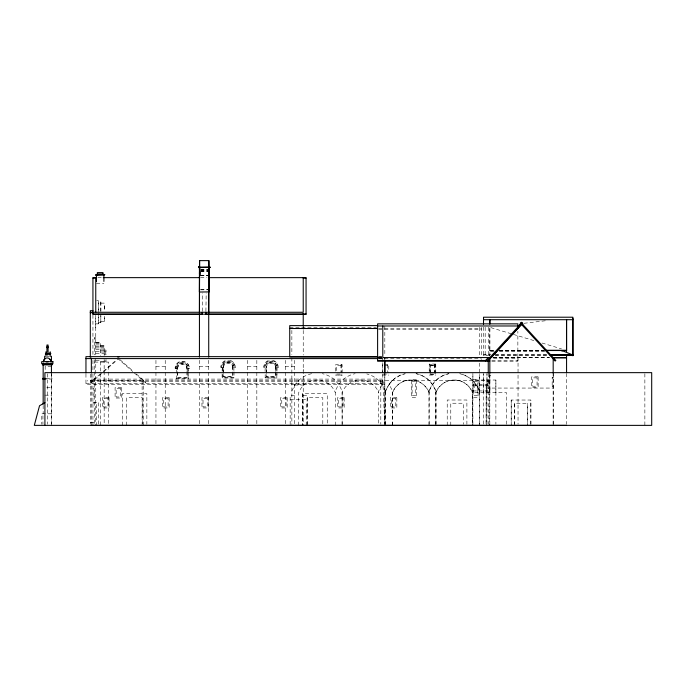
<?xml version="1.0" encoding="UTF-8"?>
<svg xmlns="http://www.w3.org/2000/svg" width="686" height="686" viewBox="0 0 686 686"><rect width="100%" height="100%" fill="white"/><g stroke="black" fill="none" stroke-linecap="round" stroke-linejoin="round"><path stroke-width="0.51" stroke-dasharray="3.43 2.57" d="M95.757 327.917L95.757 316.117M95.757 323.861L98.527 323.861L98.527 313.15M98.527 312.267L98.527 300.665L96.683 300.665M100.833 322.66L100.833 315.303M100.833 311.47L100.833 301.866L98.527 301.823M104.255 321.271L104.255 315.303M104.255 309.223L104.255 303.255M122.271 425.354L122.271 393.67L146.855 393.67L146.855 424.3M126.721 425.354L126.721 397.7L142.414 397.7L142.414 424.291M143.717 425.371L143.717 380.37L90.312 380.37M302.663 393.67L302.663 425.354L302.663 393.67L327.248 393.67L327.248 424.3M306.222 425.354L306.222 403.231M307.105 425.354L307.105 397.7L322.806 397.7L322.806 424.291M342.134 424.3L342.134 392.581A19.585 19.585 0 0 1 378.698 392.581M385.746 392.581L385.746 390.943L388.559 385.369L391.843 381.202M392.606 425.354L392.606 390.943L389.176 384.589M449.03 373.656A26.48 26.48 0 0 0 435.267 381.202L431.983 385.369L429.17 390.943L429.17 392.581A19.585 19.585 0 0 0 392.606 392.581M435.842 424.3L435.842 392.581A19.585 19.585 0 0 1 472.405 392.581M416.162 373.656A26.48 26.48 0 0 1 429.933 381.202L433.218 385.369L436.03 390.943L436.03 392.581A19.585 19.585 0 0 1 472.594 392.581L472.594 425.354M447.221 425.354L447.221 400.007L466.892 400.007L466.892 424.3M450.779 425.354L450.779 403.231L463.333 403.231L463.333 424.3M479.257 392.581L479.265 373.656M483.433 392.581L483.433 373.656L483.433 425.354M489.898 355.391L483.51 355.391L483.51 354.731L490.962 354.731M486.974 392.581L486.974 373.656L486.974 425.354M495.884 392.581L495.884 380.018L472.886 380.018M511.199 425.371L511.199 400.032L530.861 400.032L530.861 425.371M514.749 425.371L514.749 403.257L527.311 403.257L527.311 425.371L527.311 403.257M530.861 424.317L530.861 400.032M553.182 424.317L553.182 373.467M202.276 311.195L202.55 292.973M205.911 311.195L206.186 292.973M176.439 379.118L176.525 366.787A5.9 5.9 0 0 1 180.692 362.611L183.745 362.611A5.9 5.9 0 0 1 187.921 366.787L188.11 378.543L176.328 378.543M176.439 368.811L176.636 367.362A5.9 5.9 0 0 1 180.804 363.186L183.857 363.186A5.9 5.9 0 0 1 188.033 367.362L188.221 370.869M177.442 368.313A4.776 4.776 0 0 1 180.984 363.691L183.462 363.691A4.776 4.776 0 0 1 187.004 368.313L187.004 377.429L177.442 377.429L177.605 367.07M187.115 371.923L187.115 378.003L177.554 378.003L177.717 367.645M222.238 370.792L222.435 366.247A5.9 5.9 0 0 1 226.603 362.071L229.656 362.071A5.9 5.9 0 0 1 233.832 366.247M232.803 372.266L232.803 376.322L223.242 376.322L223.404 365.964M232.914 371.829L232.914 376.897L223.353 376.897L223.516 366.538M275.738 372.266L275.738 376.322L266.177 376.322L266.34 365.964M275.849 371.829L275.849 376.897L266.288 376.897L266.451 366.538M291.859 390.943L294.671 385.369A26.48 26.48 0 0 1 311.718 373.656M385.558 425.354L385.558 390.943L388.37 385.369A26.48 26.48 0 0 1 405.426 373.656M382.128 384.589L378.698 390.943L378.698 425.354M475.835 384.589L472.405 390.943L472.405 425.354M145.818 382.222L145.466 382.651L133.496 372.215M100.473 373.801L90.801 382.222L91.169 382.642L103.149 372.198M103.183 371.435L116.74 359.627M103.792 371.64L118.326 358.984L132.698 371.52M92.936 403.257L96.623 402.288L96.623 425.371M524.035 323.286L546.047 320.688M200.741 269.632L207.969 269.632M200.492 269.744L207.712 269.744M200.681 270.275L208.938 270.275M200.552 270.327L207.781 270.327M200.681 271.399L208.938 271.399M200.552 271.459L208.81 271.459M200.604 275.283L208.998 275.223M200.492 275.335L208.99 275.36M200.501 275.463L207.729 275.463M97.892 277.641L103.243 277.641M200.561 277.641L206.983 277.641M96.443 283.532L103.895 283.532M200.732 289.732L207.969 289.724M200.492 289.835L208.87 289.784M100.833 303.126L104.255 303.126L104.255 311.564M203.245 313.974L205.388 313.974M203.245 314.42L205.388 314.42M100.833 321.4L104.255 321.4L104.255 316.229M98.527 322.703L100.833 322.703L100.833 314.197M289.732 327.394L376.46 327.394M378.569 328.508L481.323 328.508M378.595 329.314L481.323 329.314M95.757 337.238L94.557 337.238L94.557 354.842M94.557 338.55L95.757 338.55M95.757 342.314L100.559 342.314L100.559 355.811M95.757 342.794L100.559 342.794M95.757 343.772L100.559 343.772M95.757 344.964L100.559 344.964M100.559 345.813L104.161 345.813L104.161 355.511M100.559 345.933L104.161 345.933M95.757 346.353L100.559 346.353M100.559 346.799L104.161 346.799M100.559 347.853L104.161 347.853M95.757 347.922L100.559 347.922M100.559 349.08L104.161 349.08M95.757 349.671L100.559 349.671M104.161 350.074L106.004 350.074L106.004 354.799L104.161 354.799M489.838 350.272L494.1 350.272M499.434 350.272L543.123 350.272M100.559 350.469L106.004 350.4M489.838 350.4L495.584 350.4M499.477 350.4L545.524 350.4M489.838 350.495L494.1 350.529M499.434 350.495L543.964 350.537M489.838 350.923L494.1 350.923M499.434 350.923L544.195 350.923M494.083 351.189L489.838 351.189L489.838 327.05L489.838 357.457M499.391 351.189L545.018 351.189M104.161 351.283L106.004 351.283M95.757 351.584L100.559 351.584M100.559 352.012L104.161 352.012M104.161 352.321L106.004 352.321M104.161 353.496L106.004 353.496M95.757 353.633L104.161 353.702M495.215 354.731L547.359 354.731M483.51 355.014L489.898 355.014M495.215 355.014L548.423 355.014M46.94 355.116L48.08 355.116M495.215 355.391L548.423 355.391M47.017 356.574L49.135 356.574M378.509 356.651L381.716 356.651M378.569 356.969L381.785 356.969M378.509 357.32L381.716 357.32M378.509 357.552L381.716 357.552M493.534 357.552L518.041 357.552L518.041 424.3M492.96 357.74L549.486 357.732M378.595 357.775L381.81 357.775M378.509 358.058L381.716 358.058M493.534 358.324L517.861 358.324M378.509 358.589L384.82 358.589M378.569 358.744L481.323 358.744L481.323 359.55M379.469 358.804L384.82 358.804M95.757 360.484L100.559 360.484L100.559 425.371M491.828 360.459L517.861 360.459M104.161 361.076L106.004 361.076M491.828 361.23L517.861 361.23L517.861 331.244M100.559 361.573L104.161 361.573M94.557 362.088L108.594 362.088L108.594 425.371M227.632 362.474L228.412 362.474M270.567 362.474L271.347 362.474M227.743 363.048L228.524 363.048M270.678 363.048L271.459 363.048M181.833 363.58L182.613 363.58M181.944 364.155L182.725 364.155M384.109 364.6L388.782 364.592L388.773 372.97M430.336 365.629L434.701 365.629L430.259 365.638L430.259 372.944M341.122 365.664L336.723 365.655L336.766 372.97M384.229 365.655L387.727 365.647M51.433 366.324L45.182 366.324L45.182 371.598M155.945 366.461L165.232 366.461M199.437 366.461L208.724 366.461M247.543 366.461L256.83 366.461M285.307 366.461L294.594 366.461M222.135 367.044L220.866 367.044L221.098 365.346A7.169 7.169 0 0 1 226.166 360.279M233.9 367.044L235.169 367.044M265.079 367.044L263.81 367.044L264.033 365.346A7.169 7.169 0 0 1 269.101 360.279M276.835 367.044L278.104 367.044M222.255 367.619L220.978 367.619L221.209 365.921A7.169 7.169 0 0 1 226.277 360.845L229.99 360.845A7.169 7.169 0 0 1 235.058 365.921M265.062 371.246L265.259 365.672A5.9 5.9 0 0 1 269.426 361.505L272.479 361.505A5.9 5.9 0 0 1 276.655 365.672L276.955 367.705L278.216 367.619L277.881 365.346A7.169 7.169 0 0 0 272.814 360.279M176.345 368.159L175.076 368.159L175.299 366.453A7.169 7.169 0 0 1 180.367 361.385L184.08 361.385A7.169 7.169 0 0 1 189.147 366.453L189.482 368.734L188.213 368.734M188.101 368.159L189.37 368.159M176.456 368.734L175.187 368.734L175.41 367.027A7.169 7.169 0 0 1 180.478 361.959L184.191 361.959A7.169 7.169 0 0 1 189.259 367.027M336.723 374.007L341.122 374.016M383.363 374.007L387.727 373.999M430.259 373.99L434.701 373.981M382.308 375.053L388.782 375.053M429.204 375.045L435.747 375.036M489.838 375.336L490.859 375.336M233.909 377.429L222.127 377.429L222.127 372.284M265.062 377.429L276.844 377.429L276.844 372.284M552.17 377.609L553.182 377.609L552.17 377.669L552.17 386.295L553.182 386.295M552.17 377.806L553.182 377.806M552.17 377.943L553.182 377.943M45.945 378.423L51.982 378.423L51.982 379.041L44.187 379.041M91.349 379.101L384.82 379.101M472.894 379.607L478.065 379.607L478.065 397.494L472.894 397.494M91.349 380.344L488.252 380.344M486.974 380.413L489.838 380.413M90.312 381.099L92.936 381.099M91.349 381.596L384.82 381.596M486.974 381.57L489.838 381.57M489.838 382.025L486.151 382.025L486.057 425.371M380.807 382.102L384.82 382.102M85.956 383.251L384.82 383.251M486.974 383.457L489.838 383.457M384.82 384.494L85.956 384.494L85.956 373.999M472.886 384.589L489.838 384.589M294.594 385.026L303.229 385.026M472.886 385.369L489.838 385.369M552.17 385.961L553.182 386.021M552.17 386.167L553.182 386.167M46.768 387.693L51.381 387.719M486.057 388.062L553.182 388.062M92.936 388.628L93.948 388.628L93.948 396.98L92.936 396.98M472.886 390.943L489.838 390.943L489.804 373.656L489.838 392.581L489.838 385.995M44.916 395.17L51.381 395.17M294.594 395.642L290.161 395.642L290.161 425.371M303.229 395.651L307.662 395.651L307.662 425.38M290.161 399.424L307.662 399.432M92.936 402.288L98.561 402.288L98.561 424.325M51.433 413.795L41.777 413.795L41.777 424.317M90.312 422.353L95.757 422.353M493.183 357.578L549.555 357.698M490.833 327.616L512.348 334.091M513.368 334.399L533.837 340.556M542.017 343.017L561.465 348.865M119.913 359.627L133.401 371.392M136.3 373.921L145.844 382.248M303.229 369.471L303.804 370.2M479.265 390.943L476.444 385.369L473.16 381.202A26.48 26.48 0 0 0 460.435 373.887M385.558 390.943L382.745 385.369L379.461 381.202A26.48 26.48 0 0 0 366.727 373.887M275.575 365.964L275.849 370.817M232.751 366.538L232.914 370.817M232.64 365.964L232.803 371.255M186.841 367.07L187.115 370.912M382.788 380.344L384.82 425.354L384.82 373.45M486.974 384.589L486.974 385.369M644.866 373.707L644.866 425.371M566.567 373.381L566.567 424.317M553.182 373.347L553.182 425.371M514.749 403.257L514.749 424.317M511.199 400.032L511.199 424.317M506.422 424.3L506.422 392.581L472.886 392.581L472.894 373.656L472.894 425.354M495.884 380.018L495.884 424.3M489.838 373.347L489.838 425.371M489.65 388.062L489.65 425.371M488.252 327.256L488.252 357.552M488.252 373.45L488.252 424.3M486.245 388.062L486.245 425.371M485.173 327.282L485.173 356.18M483.51 327.136L483.51 355.391M481.323 327.394L481.323 355.914M479.454 424.317L479.454 390.943L476.633 385.369A26.48 26.48 0 0 0 459.586 373.656M479.265 327.394L479.265 355.665M479.265 363.057L479.257 425.354M436.03 390.943L436.03 425.354M435.842 425.354L435.842 390.943L433.029 385.369L429.736 381.202A26.48 26.48 0 0 0 415.973 373.656M435.67 372.952L435.67 364.583L429.204 364.583L429.204 372.952M434.727 373.458L434.727 365.106L430.371 365.106L430.371 373.458M434.701 364.575L434.615 372.944M429.17 390.943L429.17 425.354M428.982 425.354L428.982 390.943L431.794 385.369L435.078 381.202A26.48 26.48 0 0 1 448.841 373.656M392.418 425.354L392.418 392.581A19.585 19.585 0 0 1 428.982 392.581M387.727 364.592L387.719 372.961M385.746 390.943L385.746 424.317M384.82 358.058L384.82 359.31M384.82 373.973L384.82 424.3M384.82 326.219L384.82 356.18M384.82 357.552L384.82 359.627M382.788 358.589L382.788 361.668M382.788 362.697L382.788 372.952M382.788 373.973L382.788 382.102M382.316 364.592L382.308 372.97M380.807 380.344L380.807 424.3M355.365 380.344L355.365 381.596M355.365 383.251L355.365 384.494M342.177 372.978L342.134 364.6L335.668 364.6L335.711 372.978M342.134 425.354L342.134 390.943L339.321 385.369L336.037 381.202A26.48 26.48 0 0 0 322.274 373.656M341.122 364.609L341.122 372.97M341.079 364.6L341.079 372.961M335.274 425.354L335.274 390.943L338.095 385.369L341.379 381.202A26.48 26.48 0 0 1 355.142 373.656M303.229 326.184L303.229 329.391M303.229 330.403L303.229 355.091M303.229 358.246L303.229 425.38M298.822 380.344L298.822 381.596M298.822 383.251L298.822 384.494M298.71 425.354L298.71 392.581A19.585 19.585 0 0 1 335.274 392.581M294.594 360.304L294.594 425.371M291.859 330.369L291.859 354.611M291.859 357.775L291.859 424.317M285.307 360.304L285.307 424.308M276.955 367.705L276.955 370.792M276.955 371.821L276.955 378.003L265.173 378.003L265.173 371.821M276.844 367.13L276.844 371.246M275.738 371.255L275.738 367.199A4.776 4.776 0 0 0 272.196 362.585L269.718 362.585A4.776 4.776 0 0 0 266.177 367.199M256.83 360.304L256.83 425.371M247.543 360.304L247.543 424.308M233.909 367.13L233.909 371.246M234.02 371.821L234.02 378.003L222.238 378.003L222.238 371.821M222.127 371.246L222.324 365.672A5.9 5.9 0 0 1 226.491 361.505L229.544 361.505A5.9 5.9 0 0 1 233.72 365.672L234.02 367.705L235.281 367.619L234.946 365.346A7.169 7.169 0 0 0 229.879 360.279M208.724 360.279L208.724 425.371M199.437 360.279L199.437 424.308M188.221 371.906L188.221 379.118M165.232 360.304L165.232 425.371M155.945 360.304L155.945 424.308M142.131 380.344L142.131 425.354M106.004 359.37L106.004 362.088M104.161 359.37L104.161 425.371M100.833 301.823L100.833 311.564M98.527 300.665L98.527 310.329M98.527 314.411L98.527 323.861M95.757 315.286L95.757 357.235M95.757 358.203L95.757 425.371M94.557 359.944L94.557 425.371M92.936 315.071L92.936 355.125M92.936 360.382L92.936 373.004M92.936 374.059L92.936 425.371M91.349 373.973L91.349 425.354M90.312 374.059L90.312 424.368M87.482 380.37L87.482 381.099M51.433 374.256L51.433 425.371M51.381 372.652L51.381 425.371M47.454 373.767L47.454 424.317M43.158 405.366L43.158 413.795M42.944 415.785L42.944 424.308M388.559 385.369A26.48 26.48 0 0 1 404.577 373.887M223.242 367.199A4.776 4.776 0 0 1 226.783 362.585L229.253 362.585A4.776 4.776 0 0 1 232.803 367.199M177.554 368.888A4.776 4.776 0 0 1 181.095 364.266L183.574 364.266A4.776 4.776 0 0 1 187.115 368.888M266.288 367.773A4.776 4.776 0 0 1 269.83 363.16L272.308 363.16A4.776 4.776 0 0 1 275.849 367.773M276.767 366.247A5.9 5.9 0 0 0 272.591 362.071L269.538 362.071A5.9 5.9 0 0 0 265.371 366.247L265.173 367.705L263.921 367.619L264.144 365.921A7.169 7.169 0 0 1 269.212 360.845L272.925 360.845A7.169 7.169 0 0 1 277.993 365.921M223.353 367.773A4.776 4.776 0 0 1 226.895 363.16L229.373 363.16A4.776 4.776 0 0 1 232.914 367.773M435.781 364.052L429.316 364.052L429.316 374.513L435.781 374.513L435.781 364.052M342.134 375.053L335.668 375.053L342.177 375.07M538.124 376.811L531.659 376.811L531.659 387.264L538.124 387.264L538.124 376.811M537.069 377.866L532.713 377.866L532.713 386.218L537.069 386.218L537.069 377.866M416.436 379.65L411.266 379.65L411.266 397.537L416.436 397.537L416.436 379.65M415.596 381.45L412.106 381.45L412.106 395.736L415.596 395.736L415.596 381.45M477.224 381.407L473.734 381.407L473.734 395.693L477.224 395.693L477.224 381.407M121.559 387.573L115.094 387.573L115.094 398.034L121.559 398.034L121.559 387.573M120.504 388.628L116.148 388.628L116.148 396.98L120.504 396.98L120.504 388.628M109.04 397.494L102.574 397.494L102.574 407.956L109.04 407.956L109.04 397.494M169.168 397.494L162.702 397.494L162.702 407.956L169.168 407.956L169.168 397.494M208.424 397.494L201.958 397.494L201.958 407.956L208.424 407.956L208.424 397.494M287.185 397.494L280.72 397.494L280.72 407.956L287.185 407.956L287.185 397.494M344.158 397.494L337.692 397.494L337.692 407.956L344.158 407.956L344.158 397.494M396.842 397.494L390.377 397.494L390.377 407.956L396.842 407.956L396.842 397.494M107.985 398.549L103.629 398.549L103.629 406.901L107.985 406.901L107.985 398.549M168.113 398.549L163.757 398.549L163.757 406.901L168.113 406.901L168.113 398.549M207.369 398.549L203.013 398.549L203.013 406.901L207.369 406.901L207.369 398.549M286.131 398.549L281.775 398.549L281.775 406.901L286.131 406.901L286.131 398.549M343.103 398.549L338.747 398.549L338.747 406.901L343.103 406.901L343.103 398.549M395.788 398.549L391.432 398.549L391.432 406.901L395.788 406.901L395.788 398.549"/><path stroke-width="1.03" d="M199.463 269.744L199.583 260.62L208.87 260.62L209.024 291.902L199.437 292.03L199.472 275.463M199.712 269.632L199.583 260.62M208.724 292.039L208.87 267.034L208.724 312.267L208.75 269.744M208.87 260.62L208.998 275.223L208.998 273.903M483.51 320.362L483.51 319.573M483.51 318.921L483.51 318.27M566.567 350.923L566.567 319.71L566.567 350.272L546.322 350.272M570.915 354.851L572.896 355.665L572.896 318.27M208.75 275.335L208.75 274.014M199.472 274.4L199.472 272.796M199.6 274.34L199.6 272.745L199.575 274.357M208.758 274.4L208.758 272.805M208.887 274.34L208.887 272.745L208.861 274.357M199.48 273.431L199.523 270.327L199.609 273.38M208.896 273.38L208.904 270.936M199.489 272.608L199.66 271.527M95.757 312.267L95.757 277.641L92.936 277.641L92.936 314.42L202.233 314.42L202.259 312.267L202.259 312.705M209.119 277.641L306.059 277.641L306.059 314.42L205.869 314.42L205.894 312.267L205.894 312.705M208.776 270.996L208.767 273.431L208.827 270.49M208.904 272.556L208.818 271.587M517.93 326.99L520.794 323.852M491.253 357.578L521.514 324.435M488.252 357.552L485.585 360.459L485.585 361.23M521.454 324.375L522.14 323.749M44.916 402.656L39.539 405.735L34.3 425.371L651.7 425.371L651.7 372.652L44.916 372.652L44.916 425.371M198.503 267.574L198.829 266.965L198.546 267.557L209.95 267.429M199.437 267.566L199.437 312.267L199.583 267.034L199.437 292.03M198.503 267.111L209.95 266.965L209.916 267.446M209.624 267.574L209.667 267.094M199.712 275.223L199.712 273.903M46.185 361.865L48.123 361.865M97.352 273.98L102.986 273.98M103.243 277.641L199.497 277.641M92.936 278.079L95.757 278.079M303.229 278.079L306.059 278.079M92.936 310.655L90.312 310.655L90.312 357.346M90.312 312.267L303.229 312.267L303.229 277.641M90.312 312.705L93.03 312.705M92.936 313.974L202.233 313.974L202.233 314.42M306.059 313.974L205.869 313.974L205.869 314.42M483.51 319.702L572.896 319.702M520.314 324.375L522.715 324.375M377.497 325.618L289.732 325.618L289.732 356.969L377.497 356.969M377.609 325.979L517.861 325.979M289.732 328.508L377.497 328.508M46.965 346.816L48.097 346.816M46.965 347.605L48.097 347.605M546.082 350.537L566.567 350.537L566.567 351.189M45.953 353.161L50.189 353.161M549.486 354.731L572.896 354.731M550.549 355.014L572.896 355.014L561.997 350.537L561.997 351.189M550.549 355.391L572.896 355.391M377.437 356.651L85.956 356.651L85.956 372.978M490.37 357.552L382.788 357.552L382.788 325.979M552.684 357.732L566.567 357.732L552.745 357.706M85.956 358.589L377.437 358.589M49.486 359.498L51.433 359.498M377.609 360.459L489.744 360.459M489.744 361.23L377.609 361.23L377.609 323.852L517.861 323.852L517.861 328.088M45.225 378.423L42.601 378.423L42.601 379.041L45.225 379.041M91.349 425.354L566.567 425.371M208.964 271.913L208.973 272.522M199.669 271.913L199.686 272.522M208.981 271.682L208.981 273.337M199.695 273.337L199.652 270.275L199.566 273.397M208.99 272.702L208.981 274.306M199.703 272.702L199.695 274.297M208.99 275.36L208.87 273.963L208.861 275.283M199.703 275.36L199.583 273.963L199.575 275.283M572.896 355.665L572.896 317.215L483.51 317.215L483.51 324.607M566.567 354.499L566.567 372.524M553.182 357.578L553.182 373.347M489.838 357.578L489.838 373.347M488.252 360.665L488.252 373.098M384.82 361.668L384.82 372.952M384.82 360.665L384.82 373.098M303.229 313.33L303.229 326.184M209.787 267.034L209.787 267.497M208.724 313.33L208.724 357.08M199.437 313.33L199.437 357.08M198.666 267.034L198.666 267.497M103.895 274.717L103.895 281.397M102.986 274.717L102.986 272.599L97.352 272.599L97.352 274.717M96.443 274.717L96.443 281.397M91.349 358.118L91.349 372.952M51.433 356.188L51.433 361.668M51.433 363.22L51.433 373.218M50.189 351.764L50.189 356.574M48.08 352.09L48.08 345.015L46.94 345.015L46.94 352.09M45.953 351.764L45.953 356.574M44.633 356.188L44.633 359.816M43.158 363.734L43.158 404.311M520.477 324.195A1.209 1.209 0 0 1 520.725 322.634A1.209 1.209 0 0 1 522.295 322.634A1.209 1.209 0 0 1 522.543 324.195M117.709 357.054A1.809 1.809 0 0 1 118.935 357.054M43.733 360.93A3.73 3.73 0 0 1 44.65 359.13M43.424 361.951A3.73 3.73 0 0 1 47.154 357.938A3.73 3.73 0 0 1 50.875 361.951M489.838 319.71L489.838 323.964L489.838 319.702M521.514 323.063L487.197 360.45L487.875 361.076L522.192 323.689L521.514 323.063L520.828 323.689L555.145 361.076L555.823 360.45L521.514 323.063M104.744 274.717L95.594 275L104.744 274.717M50.755 353.779L45.396 354.087L50.755 353.779M52.908 361.668L41.683 361.668L41.683 363.734L52.908 363.734L52.908 361.668M52.102 364.36L42.489 364.369L42.489 364.883L52.102 364.875L52.102 364.36"/></g></svg>
